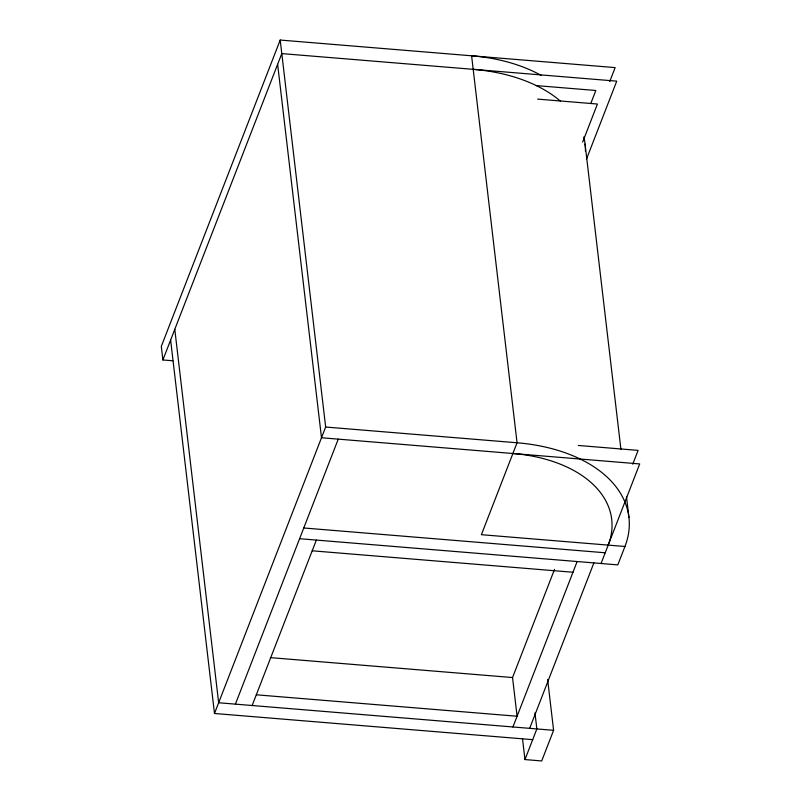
<?xml version="1.0" encoding="UTF-8"?>
<svg xmlns="http://www.w3.org/2000/svg" width="801" height="801" viewBox="0 0 801 801"><rect width="100%" height="100%" fill="white"/><g stroke="black" fill="none" stroke-linecap="round" stroke-linejoin="round"><path stroke-width="1.2" d="M609.721 81.582L615.148 67.604L280.2 40.05L161.301 346.412L162.893 359.959L172.856 360.78M162.893 359.959L281.792 53.597L616.74 81.141L586.452 159.189M532.695 739.663L214.488 713.481L325.657 427.033L280.2 40.05M235.394 704.139L338.242 439.128M252.145 705.521L316.355 540.084M590.908 103.179L595.834 90.493L536.039 85.577M582.647 142.117L597.426 104.04L537.631 99.114M512.45 677.786L554.502 569.431M512.93 726.968L577.131 561.531M529.671 728.349L593.881 562.913M632.73 464.23L638.107 450.382L578.312 445.466M547.624 679.448L553.601 730.312L541.706 760.95L524.965 759.568L536.85 728.94L534.958 712.81M601.06 563.503L639.699 463.929L321.501 437.757L277.627 64.32M325.657 427.033L517.056 442.773A148.545 91.654 -6.7 0 1 624.94 546.492L617.801 564.875L299.604 538.703M624.94 546.492L481.391 534.688L517.056 442.773L471.599 55.79A148.545 91.654 -6.7 0 1 541.346 75.504M303.759 527.979L605.216 552.78M312.19 550.798L572.975 572.254M270.388 657.631L512.54 677.546L517.086 716.244L256.31 694.797M553.601 730.312L218.653 702.757L174.778 329.321M585.07 144.08L620.915 449.281M626.462 496.42L628.935 517.516M522.482 738.482L524.965 759.568M170.623 340.045L214.488 713.481M512.9 453.496A131.214 80.961 -6.7 0 1 608.189 545.121M583.789 136.981A148.545 91.654 -6.7 0 1 585.431 151.269M473.191 69.337A148.545 91.654 -6.7 0 1 560.35 101.076"/></g></svg>
